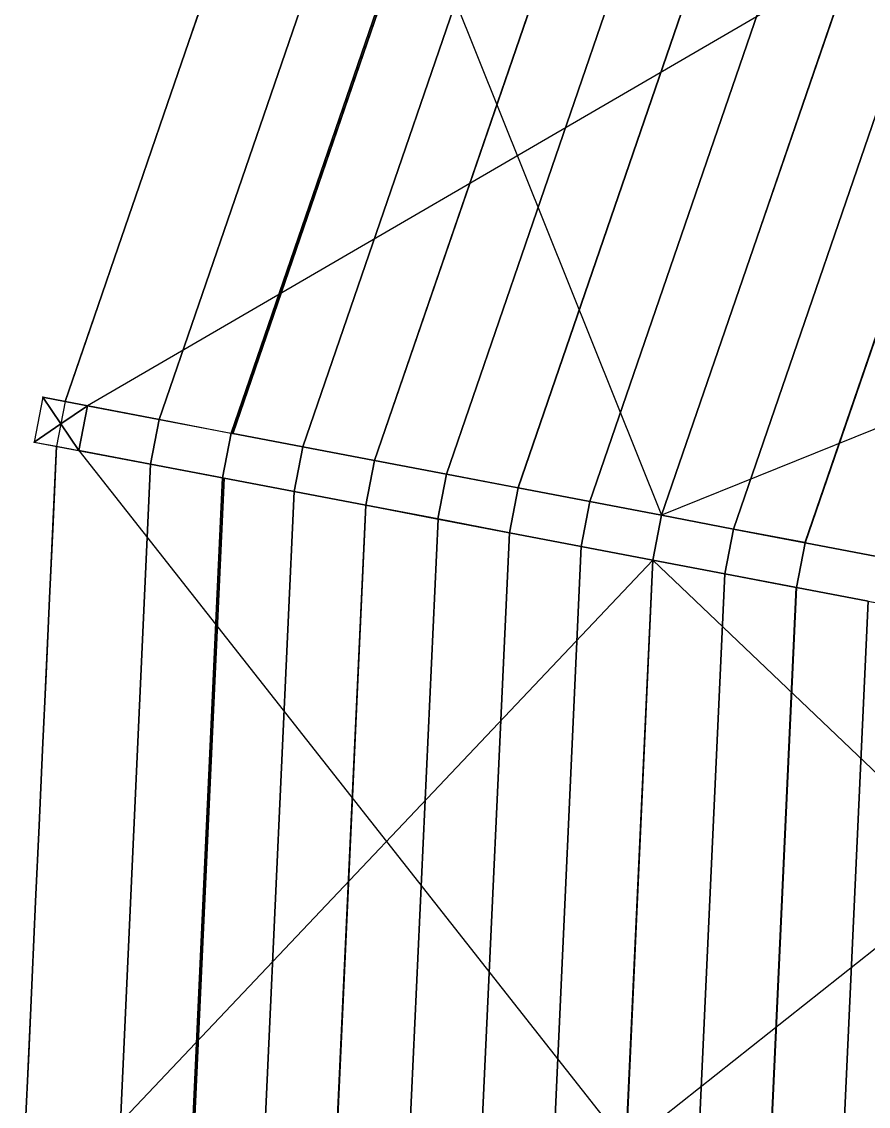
# Model space of a CAD drawing. Header units: millimetres. Extents: x -3890 to 2335, y 8273 to 14518.
# Drawn here: x -3865 to -2937, y 11227 to 12417 of the extents above; entities that cross this region are included whole.
import ezdxf

# ---------------------------------------------------------------- set-up
doc = ezdxf.new("R2010")
doc.units = ezdxf.units.MM
for name, color, linetype in [('FRAMES', 2, 'Continuous'), ('JOINTS', 2, 'Continuous'), ('SHELLS', 1, 'Continuous')]:
    doc.layers.add(name, color=color, linetype=linetype)

msp = doc.modelspace()

# ---------------------------------------------------------------- linework, layer by layer
at = {"layer": 'FRAMES'}
for p, q in [((-3524.7, 12776.4, 1200), (-3163.3, 11875.4, 1429.5)), ((-3382.1, 12703.2, 1383.1), (-3635.7, 11965.5, 1383.1)), ((-3239.5, 12630.1, 1442.3), (-3478.3, 11935.5, 1442.3)), ((-3096.9, 12556.9, 1497.8), (-3320.8, 11905.4, 1497.8)), ((-2954.2, 12483.7, 1429.5), (-3793.2, 11995.5, 1200)), ((-2954.2, 12483.7, 1549.5), (-3163.3, 11875.4, 1549.5)), ((-3682.3, 12394, 1320), (-3655.3, 12472.8, 1320)), ((-3655.3, 12472.8, 1200), (-3682.3, 12394, 1200)), ((-3655.3, 12472.8, 1200), (-3682.3, 12394, 1320)), ((-2811.6, 12410.6, 1597.7), (-3005.9, 11845.4, 1597.7)), ((-3709.4, 12315.3, 1320), (-3682.3, 12394, 1320)), ((-3682.3, 12394, 1200), (-3709.4, 12315.3, 1200)), ((-3682.3, 12394, 1320), (-3709.4, 12315.3, 1200)), ((-3682.3, 12394, 1320), (-3682.3, 12394, 1200)), ((-3736.5, 12236.5, 1320), (-3709.4, 12315.3, 1320)), ((-3709.4, 12315.3, 1200), (-3736.5, 12236.5, 1200)), ((-3709.4, 12315.3, 1200), (-3736.5, 12236.5, 1320)), ((-3709.4, 12315.3, 1320), (-3709.4, 12315.3, 1200)), ((-3763.6, 12157.7, 1320), (-3736.5, 12236.5, 1320)), ((-3736.5, 12236.5, 1200), (-3763.6, 12157.7, 1200)), ((-3736.5, 12236.5, 1320), (-3763.6, 12157.7, 1200)), ((-3736.5, 12236.5, 1320), (-3736.5, 12236.5, 1200)), ((-2383.7, 12191, 1601.2), (-3163.3, 11875.4, 1429.5)), ((-3790.7, 12079, 1320), (-3763.6, 12157.7, 1320)), ((-3763.6, 12157.7, 1200), (-3790.7, 12079, 1200)), ((-3763.6, 12157.7, 1200), (-3790.7, 12079, 1320)), ((-3763.6, 12157.7, 1320), (-3763.6, 12157.7, 1200)), ((-3817.7, 12000.2, 1320), (-3790.7, 12079, 1320)), ((-3790.7, 12079, 1200), (-3817.7, 12000.2, 1200)), ((-3790.7, 12079, 1320), (-3817.7, 12000.2, 1200)), ((-3790.7, 12079, 1320), (-3790.7, 12079, 1200)), ((-3842.3, 12004.9, 1200), (-3851.7, 11955.8, 1200)), ((-3842.3, 12004.9, 1200), (-3714.4, 11980.5, 1352)), ((-3817.7, 12000.2, 1200), (-3842.3, 12004.9, 1200)), ((-3842.3, 12004.9, 1200), (-3817.7, 12000.2, 1320)), ((-3817.7, 12000.2, 1320), (-3827.1, 11951.1, 1320)), ((-3793.2, 11995.5, 1200), (-3817.7, 12000.2, 1200)), ((-3817.7, 12000.2, 1320), (-3714.4, 11980.5, 1352)), ((-3817.7, 12000.2, 1200), (-3817.7, 12000.2, 1320)), ((-3793.2, 11995.5, 1200), (-3802.6, 11946.4, 1200)), ((-3793.2, 11995.5, 1200), (-3714.4, 11980.5, 1232)), ((-3793.2, 11995.5, 1200), (-3714.4, 11980.5, 1352)), ((-3714.4, 11980.5, 1232), (-3723.9, 11931.4, 1232)), ((-3723.9, 11931.4, 1352), (-3714.4, 11980.5, 1352)), ((-3714.4, 11980.5, 1232), (-3635.7, 11965.5, 1263.1)), ((-3714.4, 11980.5, 1352), (-3635.7, 11965.5, 1383.1)), ((-3714.4, 11980.5, 1352), (-3714.4, 11980.5, 1232)), ((-3714.4, 11980.5, 1352), (-3635.7, 11965.5, 1263.1)), ((-3822.5, 11975.7, 120), (-3822.5, 11975.7, 1200)), ((-3851.7, 11955.8, 1200), (-3723.9, 11931.4, 1352)), ((-3851.7, 11955.8, 1200), (-3827.1, 11951.1, 1200)), ((-3851.7, 11955.8, 1200), (-3827.1, 11951.1, 1320)), ((-3635.7, 11965.5, 1263.1), (-3645.1, 11916.4, 1263.1)), ((-3645.1, 11916.4, 1383.1), (-3635.7, 11965.5, 1383.1)), ((-3635.7, 11965.5, 1263.1), (-3557, 11950.5, 1293.2)), ((-3635.7, 11965.5, 1383.1), (-3557, 11950.5, 1413.2)), ((-3635.7, 11965.5, 1383.1), (-3635.7, 11965.5, 1263.1)), ((-3635.7, 11965.5, 1263.1), (-3557, 11950.5, 1413.2)), ((-3831, 11867.9, 1320), (-3827.1, 11951.1, 1320)), ((-3827.1, 11951.1, 1200), (-3831, 11867.9, 1200)), ((-3827.1, 11951.1, 1200), (-3831, 11867.9, 1320)), ((-3827.1, 11951.1, 1200), (-3802.6, 11946.4, 1200)), ((-3827.1, 11951.1, 1320), (-3723.9, 11931.4, 1352)), ((-3827.1, 11951.1, 1320), (-3827.1, 11951.1, 1200)), ((-3802.6, 11946.4, 1200), (-3723.9, 11931.4, 1232)), ((-3723.9, 11931.4, 1352), (-3802.6, 11946.4, 1200)), ((-3802.6, 11946.4, 1200), (-3202.3, 11183.7, 1429.5)), ((-3557, 11950.5, 1293.2), (-3566.4, 11901.4, 1293.2)), ((-3566.4, 11901.4, 1413.2), (-3557, 11950.5, 1413.2)), ((-3557, 11950.5, 1293.2), (-3478.3, 11935.5, 1322.3)), ((-3557, 11950.5, 1413.2), (-3478.3, 11935.5, 1442.3)), ((-3557, 11950.5, 1413.2), (-3557, 11950.5, 1293.2)), ((-3557, 11950.5, 1413.2), (-3478.3, 11935.5, 1322.3)), ((-3723.9, 11931.4, 1232), (-3645.1, 11916.4, 1263.1)), ((-3723.9, 11931.4, 1352), (-3645.1, 11916.4, 1383.1)), ((-3723.9, 11931.4, 1232), (-3723.9, 11931.4, 1352)), ((-3645.1, 11916.4, 1263.1), (-3723.9, 11931.4, 1352)), ((-3478.3, 11935.5, 1322.3), (-3487.7, 11886.4, 1322.3)), ((-3487.7, 11886.4, 1442.3), (-3478.3, 11935.5, 1442.3)), ((-3478.3, 11935.5, 1322.3), (-3399.5, 11920.5, 1350.5)), ((-3478.3, 11935.5, 1442.3), (-3399.5, 11920.5, 1470.5)), ((-3478.3, 11935.5, 1442.3), (-3478.3, 11935.5, 1322.3)), ((-3478.3, 11935.5, 1322.3), (-3399.5, 11920.5, 1470.5)), ((-3399.5, 11920.5, 1350.5), (-3408.9, 11871.4, 1350.5)), ((-3408.9, 11871.4, 1470.5), (-3399.5, 11920.5, 1470.5)), ((-3399.5, 11920.5, 1350.5), (-3320.8, 11905.4, 1377.8)), ((-3399.5, 11920.5, 1470.5), (-3320.8, 11905.4, 1497.8)), ((-3399.5, 11920.5, 1470.5), (-3399.5, 11920.5, 1350.5)), ((-3399.5, 11920.5, 1470.5), (-3320.8, 11905.4, 1377.8)), ((-3645.1, 11916.4, 1383.1), (-3680.9, 11137.1, 1383.1)), ((-3645.1, 11916.4, 1263.1), (-3566.4, 11901.4, 1293.2)), ((-3645.1, 11916.4, 1383.1), (-3566.4, 11901.4, 1413.2)), ((-3645.1, 11916.4, 1263.1), (-3645.1, 11916.4, 1383.1)), ((-3566.4, 11901.4, 1413.2), (-3645.1, 11916.4, 1263.1)), ((-3566.4, 11901.4, 1293.2), (-3487.7, 11886.4, 1322.3)), ((-3566.4, 11901.4, 1413.2), (-3487.7, 11886.4, 1442.3)), ((-3566.4, 11901.4, 1293.2), (-3566.4, 11901.4, 1413.2)), ((-3487.7, 11886.4, 1322.3), (-3566.4, 11901.4, 1413.2)), ((-3320.8, 11905.4, 1377.8), (-3330.2, 11856.3, 1377.8)), ((-3330.2, 11856.3, 1497.8), (-3320.8, 11905.4, 1497.8)), ((-3320.8, 11905.4, 1377.8), (-3242.1, 11890.4, 1404.1)), ((-3320.8, 11905.4, 1497.8), (-3242.1, 11890.4, 1524.1)), ((-3320.8, 11905.4, 1497.8), (-3320.8, 11905.4, 1377.8)), ((-3320.8, 11905.4, 1377.8), (-3242.1, 11890.4, 1524.1)), ((-3487.7, 11886.4, 1442.3), (-3521.4, 11152.6, 1442.3)), ((-3487.7, 11886.4, 1322.3), (-3408.9, 11871.4, 1350.5)), ((-3487.7, 11886.4, 1442.3), (-3408.9, 11871.4, 1470.5)), ((-3487.7, 11886.4, 1322.3), (-3487.7, 11886.4, 1442.3)), ((-3408.9, 11871.4, 1470.5), (-3487.7, 11886.4, 1322.3)), ((-3242.1, 11890.4, 1404.1), (-3251.5, 11841.3, 1404.1)), ((-3251.5, 11841.3, 1524.1), (-3242.1, 11890.4, 1524.1)), ((-3242.1, 11890.4, 1404.1), (-3163.3, 11875.4, 1429.5)), ((-3242.1, 11890.4, 1524.1), (-3163.3, 11875.4, 1549.5)), ((-3242.1, 11890.4, 1524.1), (-3242.1, 11890.4, 1404.1)), ((-3242.1, 11890.4, 1524.1), (-3163.3, 11875.4, 1429.5)), ((-3163.3, 11875.4, 1429.5), (-3172.8, 11826.3, 1429.5)), ((-3172.8, 11826.3, 1549.5), (-3163.3, 11875.4, 1549.5)), ((-3163.3, 11875.4, 1429.5), (-3084.6, 11860.4, 1454.1)), ((-3163.3, 11875.4, 1549.5), (-3084.6, 11860.4, 1574.1)), ((-3163.3, 11875.4, 1549.5), (-3163.3, 11875.4, 1429.5)), ((-3163.3, 11875.4, 1429.5), (-3084.6, 11860.4, 1574.1)), ((-3834.8, 11784.7, 1320), (-3831, 11867.9, 1320)), ((-3831, 11867.9, 1200), (-3834.8, 11784.7, 1200)), ((-3831, 11867.9, 1320), (-3834.8, 11784.7, 1200)), ((-3831, 11867.9, 1200), (-3831, 11867.9, 1320)), ((-3408.9, 11871.4, 1350.5), (-3330.2, 11856.3, 1377.8)), ((-3408.9, 11871.4, 1470.5), (-3330.2, 11856.3, 1497.8)), ((-3408.9, 11871.4, 1350.5), (-3408.9, 11871.4, 1470.5)), ((-3330.2, 11856.3, 1377.8), (-3408.9, 11871.4, 1470.5)), ((-3084.6, 11860.4, 1454.1), (-3094, 11811.3, 1454.1)), ((-3094, 11811.3, 1574.1), (-3084.6, 11860.4, 1574.1)), ((-3084.6, 11860.4, 1454.1), (-3005.9, 11845.4, 1477.7)), ((-3084.6, 11860.4, 1574.1), (-3005.9, 11845.4, 1597.7)), ((-3084.6, 11860.4, 1574.1), (-3084.6, 11860.4, 1454.1)), ((-3084.6, 11860.4, 1574.1), (-3005.9, 11845.4, 1477.7)), ((-3330.2, 11856.3, 1497.8), (-3361.9, 11168.2, 1497.8)), ((-3330.2, 11856.3, 1377.8), (-3251.5, 11841.3, 1404.1)), ((-3330.2, 11856.3, 1497.8), (-3251.5, 11841.3, 1524.1)), ((-3330.2, 11856.3, 1377.8), (-3330.2, 11856.3, 1497.8)), ((-3251.5, 11841.3, 1524.1), (-3330.2, 11856.3, 1377.8)), ((-3251.5, 11841.3, 1404.1), (-3172.8, 11826.3, 1429.5)), ((-3251.5, 11841.3, 1524.1), (-3172.8, 11826.3, 1549.5)), ((-3251.5, 11841.3, 1404.1), (-3251.5, 11841.3, 1524.1)), ((-3172.8, 11826.3, 1429.5), (-3251.5, 11841.3, 1524.1)), ((-3005.9, 11845.4, 1477.7), (-3015.3, 11796.3, 1477.7)), ((-3015.3, 11796.3, 1597.7), (-3005.9, 11845.4, 1597.7)), ((-3005.9, 11845.4, 1477.7), (-2927.2, 11830.4, 1500.4)), ((-3005.9, 11845.4, 1597.7), (-2927.2, 11830.4, 1620.4)), ((-3005.9, 11845.4, 1597.7), (-3005.9, 11845.4, 1477.7)), ((-3005.9, 11845.4, 1477.7), (-2927.2, 11830.4, 1620.4)), ((-3172.8, 11826.3, 1429.5), (-3840.5, 11121.5, 1200)), ((-3172.8, 11826.3, 1549.5), (-3202.3, 11183.7, 1549.5)), ((-3172.8, 11826.3, 1429.5), (-3094, 11811.3, 1454.1)), ((-3172.8, 11826.3, 1549.5), (-3094, 11811.3, 1574.1)), ((-3172.8, 11826.3, 1429.5), (-3172.8, 11826.3, 1549.5)), ((-3094, 11811.3, 1574.1), (-3172.8, 11826.3, 1429.5)), ((-3172.8, 11826.3, 1429.5), (-2564.1, 11245.9, 1601.2)), ((-3094, 11811.3, 1454.1), (-3015.3, 11796.3, 1477.7)), ((-3094, 11811.3, 1574.1), (-3015.3, 11796.3, 1597.7)), ((-3094, 11811.3, 1454.1), (-3094, 11811.3, 1574.1)), ((-3015.3, 11796.3, 1477.7), (-3094, 11811.3, 1574.1)), ((-3015.3, 11796.3, 1597.7), (-3042.8, 11199.3, 1597.7)), ((-3015.3, 11796.3, 1477.7), (-2936.6, 11781.3, 1500.4)), ((-3015.3, 11796.3, 1597.7), (-2936.6, 11781.3, 1620.4)), ((-3015.3, 11796.3, 1477.7), (-3015.3, 11796.3, 1597.7)), ((-2936.6, 11781.3, 1620.4), (-3015.3, 11796.3, 1477.7)), ((-3838.6, 11701.5, 1320), (-3834.8, 11784.7, 1320)), ((-3834.8, 11784.7, 1200), (-3838.6, 11701.5, 1200)), ((-3834.8, 11784.7, 1200), (-3838.6, 11701.5, 1320)), ((-3834.8, 11784.7, 1320), (-3834.8, 11784.7, 1200)), ((-2542.9, 11706.2, 1601.2), (-3202.3, 11183.7, 1429.5)), ((-3842.4, 11618.3, 1320), (-3838.6, 11701.5, 1320)), ((-3838.6, 11701.5, 1200), (-3842.4, 11618.3, 1200)), ((-3838.6, 11701.5, 1320), (-3842.4, 11618.3, 1200)), ((-3838.6, 11701.5, 1200), (-3838.6, 11701.5, 1320)), ((-3846.3, 11535.1, 1320), (-3842.4, 11618.3, 1320)), ((-3842.4, 11618.3, 1200), (-3846.3, 11535.1, 1200)), ((-3842.4, 11618.3, 1200), (-3846.3, 11535.1, 1320)), ((-3842.4, 11618.3, 1320), (-3842.4, 11618.3, 1200)), ((-3850.1, 11451.9, 1320), (-3846.3, 11535.1, 1320)), ((-3846.3, 11535.1, 1200), (-3850.1, 11451.9, 1200)), ((-3846.3, 11535.1, 1320), (-3850.1, 11451.9, 1200)), ((-3846.3, 11535.1, 1320), (-3846.3, 11535.1, 1200)), ((-3853.9, 11368.7, 1320), (-3850.1, 11451.9, 1320)), ((-3850.1, 11451.9, 1200), (-3853.9, 11368.7, 1200)), ((-3850.1, 11451.9, 1200), (-3853.9, 11368.7, 1320)), ((-3850.1, 11451.9, 1200), (-3850.1, 11451.9, 1320)), ((-3857.7, 11285.5, 1320), (-3853.9, 11368.7, 1320)), ((-3853.9, 11368.7, 1200), (-3857.7, 11285.5, 1200)), ((-3853.9, 11368.7, 1320), (-3857.7, 11285.5, 1200)), ((-3853.9, 11368.7, 1320), (-3853.9, 11368.7, 1200)), ((-3861.6, 11202.3, 1320), (-3857.7, 11285.5, 1320)), ((-3857.7, 11285.5, 1200), (-3861.6, 11202.3, 1200)), ((-3857.7, 11285.5, 1200), (-3861.6, 11202.3, 1320)), ((-3857.7, 11285.5, 1200), (-3857.7, 11285.5, 1320))]:
    msp.add_line(p, q, dxfattribs=at)
at = {"layer": 'JOINTS'}
for p in [(-3682.3, 12394, 1320), (-3682.3, 12394, 1200), (-3709.4, 12315.3, 1320), (-3709.4, 12315.3, 1200), (-3736.5, 12236.5, 1320), (-3736.5, 12236.5, 1200), (-3763.6, 12157.7, 1320), (-3763.6, 12157.7, 1200), (-3790.7, 12079, 1320), (-3790.7, 12079, 1200), (-3842.3, 12004.9, 1200), (-3817.7, 12000.2, 1200), (-3817.7, 12000.2, 1320), (-3793.2, 11995.5, 1200), (-3714.4, 11980.5, 1232), (-3714.4, 11980.5, 1352), (-3822.5, 11975.7, 1200), (-3822.5, 11975.7, 120), (-3851.7, 11955.8, 1200), (-3635.7, 11965.5, 1263.1), (-3635.7, 11965.5, 1383.1), (-3827.1, 11951.1, 1200), (-3827.1, 11951.1, 1320), (-3802.6, 11946.4, 1200), (-3557, 11950.5, 1293.2), (-3557, 11950.5, 1413.2), (-3723.9, 11931.4, 1232), (-3723.9, 11931.4, 1352), (-3478.3, 11935.5, 1322.3), (-3478.3, 11935.5, 1442.3), (-3399.5, 11920.5, 1350.5), (-3399.5, 11920.5, 1470.5), (-3645.1, 11916.4, 1263.1), (-3645.1, 11916.4, 1383.1), (-3566.4, 11901.4, 1293.2), (-3566.4, 11901.4, 1413.2), (-3320.8, 11905.4, 1377.8), (-3320.8, 11905.4, 1497.8), (-3487.7, 11886.4, 1322.3), (-3487.7, 11886.4, 1442.3), (-3242.1, 11890.4, 1404.1), (-3242.1, 11890.4, 1524.1), (-3163.3, 11875.4, 1429.5), (-3163.3, 11875.4, 1549.5), (-3831, 11867.9, 1320), (-3831, 11867.9, 1200), (-3408.9, 11871.4, 1350.5), (-3408.9, 11871.4, 1470.5), (-3084.6, 11860.4, 1454.1), (-3084.6, 11860.4, 1574.1), (-3330.2, 11856.3, 1377.8), (-3330.2, 11856.3, 1497.8), (-3251.5, 11841.3, 1404.1), (-3251.5, 11841.3, 1524.1), (-3005.9, 11845.4, 1477.7), (-3005.9, 11845.4, 1597.7), (-3172.8, 11826.3, 1429.5), (-3172.8, 11826.3, 1549.5), (-3094, 11811.3, 1454.1), (-3094, 11811.3, 1574.1), (-3015.3, 11796.3, 1477.7), (-3015.3, 11796.3, 1597.7), (-3834.8, 11784.7, 1320), (-3834.8, 11784.7, 1200), (-3838.6, 11701.5, 1320), (-3838.6, 11701.5, 1200), (-3842.4, 11618.3, 1320), (-3842.4, 11618.3, 1200), (-3846.3, 11535.1, 1320), (-3846.3, 11535.1, 1200), (-3850.1, 11451.9, 1320), (-3850.1, 11451.9, 1200), (-3853.9, 11368.7, 1320), (-3853.9, 11368.7, 1200), (-3857.7, 11285.5, 1320), (-3857.7, 11285.5, 1200)]:
    msp.add_point(p, dxfattribs=at)
at = {"layer": 'SHELLS'}
for points in [[(-3547, 12787.8, 1320), (-3453.4, 12739.8, 1352), (-3714.5, 11980.5, 1352), (-3817.7, 12000.2, 1320)], [(-3547, 12787.8, 1320), (-3547, 12787.8, 1320), (-3682.3, 12394, 1320), (-3547, 12787.8, 1320)], [(-3453.4, 12739.8, 1352), (-3453.4, 12739.8, 1352), (-3714.4, 11980.5, 1352), (-3714.5, 11980.5, 1352)], [(-3453.4, 12739.8, 1352), (-3380.3, 12702.6, 1377), (-3634, 11964.9, 1377), (-3714.4, 11980.5, 1352)], [(-3382.1, 12703.2, 1383.1), (-3310.8, 12666.6, 1413.2), (-3557, 11950.5, 1413.2), (-3635.7, 11965.5, 1383.1)], [(-3382.1, 12703.2, 1383.1), (-3382.1, 12703.2, 1383.1), (-3635.7, 11965.5, 1383.1), (-3382.1, 12703.2, 1383.1)], [(-3380.3, 12702.6, 1377), (-3633.9, 11964.9, 1377), (-3633.9, 11964.9, 1377), (-3634, 11964.9, 1377)], [(-3310.8, 12666.6, 1413.2), (-3239.8, 12630.2, 1443.1), (-3478.5, 11935.6, 1443.1), (-3557, 11950.5, 1413.2)], [(-3239.5, 12630.1, 1442.3), (-3168.2, 12593.5, 1470.5), (-3399.5, 11920.5, 1470.5), (-3478.3, 11935.5, 1442.3)], [(-3168.2, 12593.5, 1470.5), (-3097.1, 12557, 1498.6), (-3321.1, 11905.5, 1498.6), (-3399.5, 11920.5, 1470.5)], [(-3168.2, 12593.5, 1470.5), (-3168.2, 12593.5, 1470.5), (-3399.5, 11920.5, 1470.5)], [(-3096.9, 12556.9, 1497.8), (-3025.5, 12520.3, 1524.1), (-3242.1, 11890.4, 1524.1), (-3320.8, 11905.4, 1497.8)], [(-3320.8, 11905.4, 1497.8), (-3096.9, 12556.9, 1497.8), (-3320.8, 11905.4, 1497.8)], [(-3025.5, 12520.3, 1524.1), (-2954.5, 12483.8, 1550.3), (-3163.6, 11875.5, 1550.3), (-3242.1, 11890.4, 1524.1)], [(-2954.2, 12483.7, 1549.5), (-2882.9, 12447.1, 1574.1), (-3084.6, 11860.4, 1574.1), (-3163.3, 11875.4, 1549.5)], [(-2954.2, 12483.7, 1549.5), (-2954.2, 12483.7, 1549.5), (-3163.3, 11875.4, 1549.5), (-2954.2, 12483.7, 1549.5)], [(-2882.9, 12447.1, 1574.1), (-2811.9, 12410.6, 1598.5), (-3006.1, 11845.5, 1598.5), (-3084.6, 11860.4, 1574.1)], [(-2811.6, 12410.6, 1597.7), (-2740.3, 12374, 1620.4), (-2927.2, 11830.4, 1620.4), (-3005.9, 11845.4, 1597.7)], [(-2811.6, 12410.6, 1597.7), (-2811.6, 12410.6, 1597.7), (-3005.9, 11845.4, 1597.7), (-2811.6, 12410.6, 1597.7)], [(-3851.7, 11955.8, 1200), (-3822.5, 11975.7, 1200), (-3842.3, 12004.9, 1200)], [(-3842.3, 12004.9, 1200), (-3822.5, 11975.7, 1200), (-3793.2, 11995.5, 1200)], [(-3802.6, 11946.4, 1200), (-3793.2, 11995.5, 1200), (-3822.5, 11975.7, 1200)], [(-3851.7, 11955.8, 1200), (-3802.6, 11946.4, 1200), (-3822.5, 11975.7, 1200)], [(-3827.1, 11951.1, 1320), (-3723.9, 11931.4, 1352), (-3760.7, 11129.3, 1352), (-3865.4, 11119.1, 1320)], [(-3723.9, 11931.4, 1352), (-3643.3, 11916.3, 1377), (-3679.1, 11137, 1377), (-3760.7, 11129.3, 1352)], [(-3645.1, 11916.4, 1383.1), (-3566.4, 11901.4, 1413.2), (-3601.2, 11144.9, 1413.2), (-3680.9, 11137.1, 1383.1)], [(-3680.9, 11137.1, 1383.1), (-3645.1, 11916.4, 1383.1), (-3680.9, 11137.1, 1383.1)], [(-3643.3, 11916.3, 1377), (-3643.3, 11916.3, 1377), (-3643.3, 11916.3, 1377), (-3679.1, 11137, 1377)], [(-3566.4, 11901.4, 1413.2), (-3488, 11886.4, 1443.1), (-3521.7, 11152.7, 1443.1), (-3601.2, 11144.9, 1413.2)], [(-3488, 11886.4, 1443.1), (-3488, 11886.4, 1443.1), (-3488, 11886.4, 1443.1), (-3521.7, 11152.7, 1443.1)], [(-3487.4, 11886.4, 1441.5), (-3408.6, 11871.3, 1469.7), (-3441.3, 11160.4, 1469.7), (-3521.1, 11152.6, 1441.5)], [(-3408.6, 11871.3, 1469.7), (-3330.2, 11856.3, 1497.8), (-3361.9, 11168.2, 1497.8), (-3441.3, 11160.4, 1469.7)], [(-3330.2, 11856.3, 1497.8), (-3330.2, 11856.3, 1497.8), (-3330.2, 11856.3, 1497.8), (-3361.9, 11168.2, 1497.8)], [(-3330.2, 11856.3, 1497.8), (-3251.5, 11841.3, 1524.1), (-3282.1, 11176, 1524.1), (-3361.9, 11168.2, 1497.8)], [(-3251.5, 11841.3, 1524.1), (-3173, 11826.3, 1550.3), (-3202.6, 11183.8, 1550.3), (-3282.1, 11176, 1524.1)], [(-3173, 11826.3, 1550.3), (-3173, 11826.3, 1550.4), (-3173, 11826.3, 1550.4), (-3202.6, 11183.8, 1550.3)], [(-3172.8, 11826.3, 1549.5), (-3094, 11811.3, 1574.1), (-3122.5, 11191.5, 1574.1), (-3202.3, 11183.7, 1549.5)], [(-3172.8, 11826.3, 1549.5), (-3172.8, 11826.3, 1549.5), (-3202.3, 11183.7, 1549.5), (-3172.8, 11826.3, 1549.5)], [(-3094, 11811.3, 1574.1), (-3015.6, 11796.3, 1598.5), (-3043, 11199.3, 1598.5), (-3122.5, 11191.5, 1574.1)], [(-3015.6, 11796.3, 1598.5), (-3015.6, 11796.3, 1598.5), (-3015.6, 11796.3, 1598.5), (-3043, 11199.3, 1598.5)], [(-3015.3, 11796.3, 1597.7), (-2936.6, 11781.3, 1620.4), (-2963, 11207.1, 1620.4), (-3042.8, 11199.3, 1597.7)], [(-3015.3, 11796.3, 1597.7), (-3015.3, 11796.3, 1597.7), (-3042.8, 11199.3, 1597.7), (-3015.3, 11796.3, 1597.7)], [(-2936.6, 11781.3, 1620.4), (-2858.1, 11766.3, 1643.1), (-2883.5, 11214.9, 1643.1), (-2963, 11207.1, 1620.4)]]:
    msp.add_3dface(points, dxfattribs=at)

doc.saveas('drawing.dxf')
